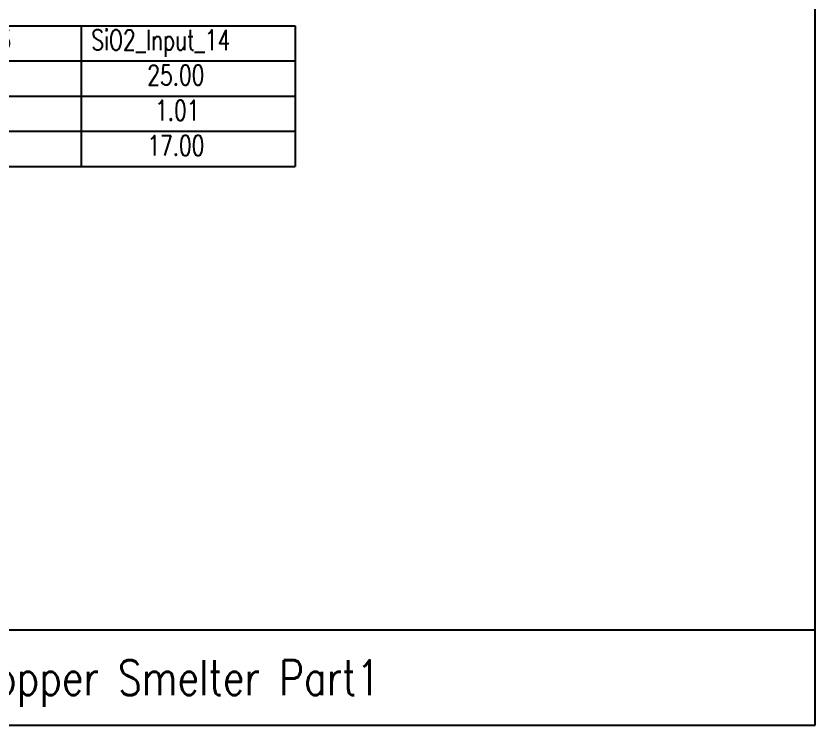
# Model space of a CAD drawing. Extents: x 0 to 420, y -1 to 296.
# Drawn here: x 282.4 to 420.3, y -0.6 to 121.7 of the extents above; entities that cross this region are included whole.
import ezdxf

# ---------------------------------------------------------------- set-up
doc = ezdxf.new("R2010")
doc.units = 0
doc.layers.get('0').update_dxf_attribs({"color": 15, "linetype": 'CONTINUOUS'})
doc.layers.add('SCD_ANN', color=14, linetype='CONTINUOUS')
doc.layers.add('SCD_DRAW', color=11, linetype='CONTINUOUS')
doc.styles.add('ROMANS', font='ROMANS')
doc.styles.get("Standard").update_dxf_attribs({"font": 'STANDARD'})

# ---------------------------------------------------------------- blocks, each defined once
blk = doc.blocks.new('FM_A3_Rectangle_Logo')
at = {"linetype": 'CONTINUOUS'}
for p, q in [((420.273738, -0.603703), (420.273738, 292.58406)), ((-0.226262, 15.804123), (420.273738, 15.804123)), ((420.273738, -0.603703), (420.273738, 4.396298)), ((-0.226262, -0.603703), (420.273738, -0.603703)), ((415.273738, -0.603703), (420.273738, -0.603703))]:
    blk.add_line(p, q, dxfattribs=at)
blk = doc.blocks.new('ANNBLK_157')
at = {"layer": 'SCD_ANN', "linetype": 'CONTINUOUS'}
for p, q in [((0, 0), (0, -24.266667)), ((0, 0), (105.6, 0)), ((31.733333, 0), (31.733333, -24.266667)), ((68.666667, 0), (68.666667, -24.266667)), ((105.6, 0), (105.6, -24.266667)), ((0, -6.066667), (105.6, -6.066667)), ((0, -12.133333), (105.6, -12.133333)), ((0, -18.2), (105.6, -18.2)), ((0, -24.266667), (105.6, -24.266667))]:
    blk.add_line(p, q, dxfattribs=at)

msp = doc.modelspace()

# ---------------------------------------------------------------- block references
at = {"layer": 'SCD_ANN'}
ref = msp.add_blockref('ANNBLK_157', (225, 120), dxfattribs=at)
ref.add_attrib('ANNOT1', ' T(C) ', (233.733333, 109.733333), dxfattribs={"height": 3.5, "width": 0.8})
ref.add_attrib('ANNOT2', ' P(bar) ', (231.4, 103.666667), dxfattribs={"height": 3.5, "width": 0.8})
ref.add_attrib('ANNOT3', ' SiO2(s)(t/h) ', (225, 97.6), dxfattribs={"height": 3.5, "width": 0.8})
ref.add_attrib('ANNOT4', ' SiO2_Input_3 ', (258.066667, 115.8), dxfattribs={"height": 3.5, "width": 0.8})
ref.add_attrib('ANNOT5', ' 25.00 ', (266.4, 109.733333), dxfattribs={"height": 3.5, "width": 0.8})
ref.add_attrib('ANNOT6', ' 1.01 ', (267.733333, 103.666667), dxfattribs={"height": 3.5, "width": 0.8})
ref.add_attrib('ANNOT7', ' 100.00 ', (265.066667, 97.6), dxfattribs={"height": 3.5, "width": 0.8})
ref.add_attrib('ANNOT8', ' SiO2_Input_14 ', (293.666667, 115.8), dxfattribs={"height": 3.5, "width": 0.8})
ref.add_attrib('ANNOT9', ' 25.00 ', (303.333333, 109.733333), dxfattribs={"height": 3.5, "width": 0.8})
ref.add_attrib('ANNOT10', ' 1.01 ', (304.666667, 103.666667), dxfattribs={"height": 3.5, "width": 0.8})
ref.add_attrib('ANNOT11', ' 17.00 ', (303.333333, 97.6), dxfattribs={"height": 3.5, "width": 0.8})
at = {"layer": 'SCD_DRAW', "color": 10}
msp.add_blockref('FM_A3_Rectangle_Logo', (0, 0), dxfattribs=at)

# ---------------------------------------------------------------- texts
at = {"layer": 'SCD_DRAW', "color": 8, "style": 'ROMANS', "width": 0.8}
msp.add_text('Demo Copper Smelter Part1', height=6, dxfattribs=at).set_placement((252.903248, 4.557674))

doc.saveas('drawing.dxf')
